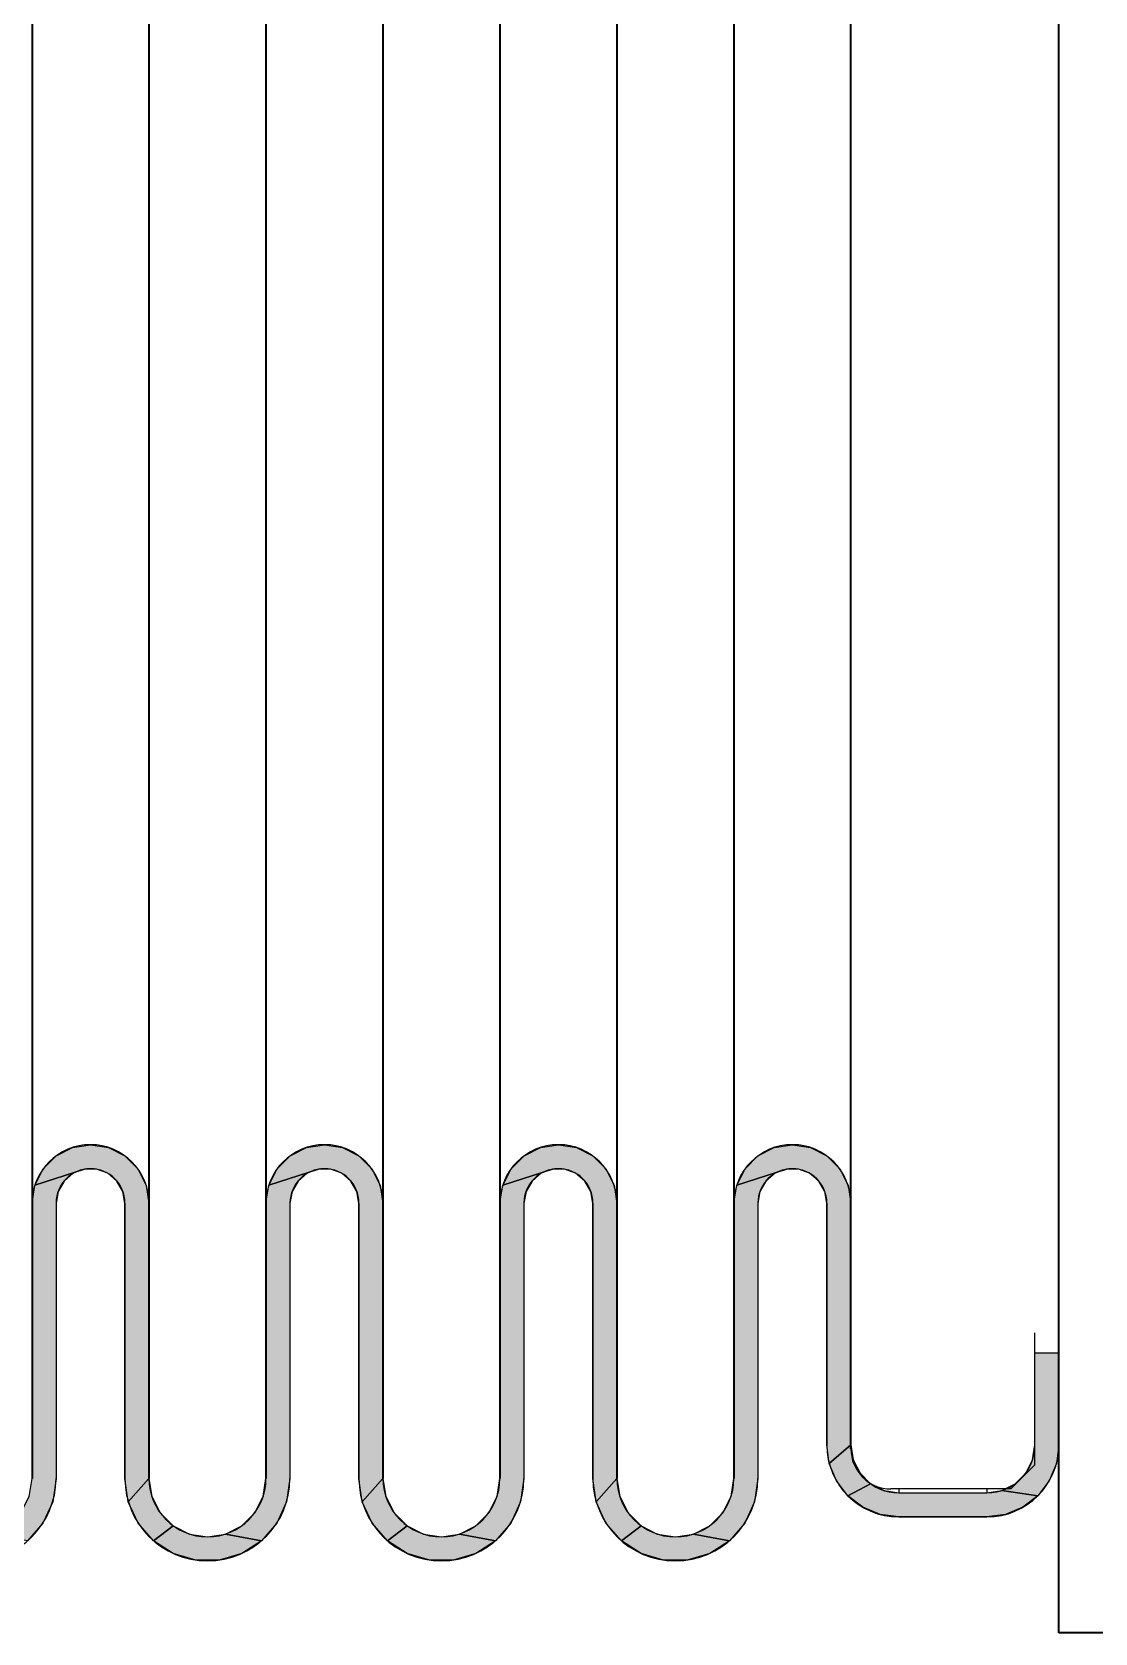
# Model space of a CAD drawing. Header units: millimetres. Extents: x -3183 to 3067, y 1033 to 2218.
# Drawn here: x -1680.79 to -1667.51, y 1776.08 to 1796.08 of the extents above; entities that cross this region are included whole.
import ezdxf

# ---------------------------------------------------------------- set-up
doc = ezdxf.new("R2010")
doc.units = ezdxf.units.MM
doc.layers.add('Kontury', color=7, linetype='Continuous', lineweight=35)

# ---------------------------------------------------------------- blocks, each defined once
blk = doc.blocks.new('*U99')
at = {"color": 2, "linetype": 'Continuous', "extrusion": (0, 0, -1)}
for points in [[(-131.972, 180.432), (-134.014, 180.109), (-131.649, 180.109)], [(-132.38, 180.64), (-133.69, 180.432), (-131.972, 180.432)], [(-133.69, 180.432), (-134.014, 180.109), (-131.972, 180.432)], [(-132.831, 180.711), (-133.283, 180.64), (-132.38, 180.64)], [(-133.283, 180.64), (-133.69, 180.432), (-132.38, 180.64)], [(-131.649, 180.109), (-132.682, 180.098), (-131.441, 179.701)], [(-134.014, 180.109), (-132.682, 180.098), (-131.649, 180.109)], [(-134.014, 180.109), (-132.981, 180.098), (-132.682, 180.098)], [(-134.014, 180.109), (-134.221, 179.701), (-132.981, 180.098)], [(-132.981, 180.098), (-134.221, 179.701), (-133.262, 179.996)], [(-133.262, 179.996), (-134.221, 179.701), (-133.491, 179.804)], [(-133.491, 179.804), (-134.221, 179.701), (-133.641, 179.544)], [(-134.221, 179.701), (-134.293, 179.25), (-133.641, 179.544)], [(-133.641, 179.544), (-134.293, 179.25), (-133.693, 179.25)], [(-133.693, 179.25), (-134.293, 172.373), (-133.693, 172.373)], [(-134.293, 179.25), (-134.293, 172.373), (-133.693, 179.25)], [(-134.293, 172.373), (-133.776, 171.792), (-133.693, 172.373)]]:
    blk.add_solid(points, dxfattribs=at)
blk = doc.blocks.new('*U100')
at = {"color": 2, "linetype": 'Continuous', "extrusion": (0, 0, -1)}
for points in [[(-137.818, 180.432), (-139.86, 180.109), (-137.495, 180.109)], [(-138.226, 180.64), (-139.537, 180.432), (-137.818, 180.432)], [(-139.537, 180.432), (-139.86, 180.109), (-137.818, 180.432)], [(-138.677, 180.711), (-139.129, 180.64), (-138.226, 180.64)], [(-139.129, 180.64), (-139.537, 180.432), (-138.226, 180.64)], [(-137.495, 180.109), (-138.528, 180.098), (-137.287, 179.701)], [(-139.86, 180.109), (-138.528, 180.098), (-137.495, 180.109)], [(-139.86, 180.109), (-138.827, 180.098), (-138.528, 180.098)], [(-139.86, 180.109), (-140.067, 179.701), (-138.827, 180.098)], [(-138.827, 180.098), (-140.067, 179.701), (-139.108, 179.996)], [(-139.108, 179.996), (-140.067, 179.701), (-139.337, 179.804)], [(-139.337, 179.804), (-140.067, 179.701), (-139.487, 179.544)], [(-140.067, 179.701), (-140.139, 179.25), (-139.487, 179.544)], [(-139.487, 179.544), (-140.139, 179.25), (-139.539, 179.25)], [(-139.539, 179.25), (-140.139, 172.373), (-139.539, 172.373)], [(-140.139, 179.25), (-140.139, 172.373), (-139.539, 179.25)], [(-140.139, 172.373), (-139.623, 171.792), (-139.539, 172.373)]]:
    blk.add_solid(points, dxfattribs=at)
blk = doc.blocks.new('*U101')
at = {"color": 2, "linetype": 'Continuous', "extrusion": (0, 0, -1)}
for points in [[(-143.665, 180.432), (-145.706, 180.109), (-143.341, 180.109)], [(-144.072, 180.64), (-145.383, 180.432), (-143.665, 180.432)], [(-145.383, 180.432), (-145.706, 180.109), (-143.665, 180.432)], [(-144.524, 180.711), (-144.975, 180.64), (-144.072, 180.64)], [(-144.975, 180.64), (-145.383, 180.432), (-144.072, 180.64)], [(-143.341, 180.109), (-144.374, 180.098), (-143.134, 179.701)], [(-145.706, 180.109), (-144.374, 180.098), (-143.341, 180.109)], [(-145.706, 180.109), (-144.673, 180.098), (-144.374, 180.098)], [(-145.706, 180.109), (-145.914, 179.701), (-144.673, 180.098)], [(-144.673, 180.098), (-145.914, 179.701), (-144.954, 179.996)], [(-144.954, 179.996), (-145.914, 179.701), (-145.184, 179.804)], [(-145.184, 179.804), (-145.914, 179.701), (-145.333, 179.544)], [(-145.914, 179.701), (-145.985, 179.25), (-145.333, 179.544)], [(-145.333, 179.544), (-145.985, 179.25), (-145.385, 179.25)], [(-145.385, 179.25), (-145.985, 172.373), (-145.385, 172.373)], [(-145.985, 179.25), (-145.985, 172.373), (-145.385, 179.25)], [(-145.985, 172.373), (-145.469, 171.792), (-145.385, 172.373)]]:
    blk.add_solid(points, dxfattribs=at)
blk = doc.blocks.new('*U102')
at = {"color": 2, "linetype": 'Continuous', "extrusion": (0, 0, -1)}
for points in [[(-149.511, 180.432), (-151.552, 180.109), (-149.187, 180.109)], [(-149.918, 180.64), (-151.229, 180.432), (-149.511, 180.432)], [(-151.229, 180.432), (-151.552, 180.109), (-149.511, 180.432)], [(-150.37, 180.711), (-150.821, 180.64), (-149.918, 180.64)], [(-150.821, 180.64), (-151.229, 180.432), (-149.918, 180.64)], [(-149.187, 180.109), (-150.22, 180.098), (-148.98, 179.701)], [(-151.552, 180.109), (-150.22, 180.098), (-149.187, 180.109)], [(-151.552, 180.109), (-150.519, 180.098), (-150.22, 180.098)], [(-151.552, 180.109), (-151.76, 179.701), (-150.519, 180.098)], [(-150.519, 180.098), (-151.76, 179.701), (-150.801, 179.996)], [(-150.801, 179.996), (-151.76, 179.701), (-151.03, 179.804)], [(-151.03, 179.804), (-151.76, 179.701), (-151.179, 179.544)], [(-151.76, 179.701), (-151.831, 179.25), (-151.179, 179.544)], [(-151.179, 179.544), (-151.831, 179.25), (-151.231, 179.25)], [(-151.231, 179.25), (-151.831, 173.211), (-151.231, 173.211)], [(-151.831, 179.25), (-151.831, 173.211), (-151.231, 179.25)], [(-151.831, 173.211), (-151.293, 172.745), (-151.231, 173.211)]]:
    blk.add_solid(points, dxfattribs=at)
blk = doc.blocks.new('*U106')
at = {"color": 2, "linetype": 'Continuous', "extrusion": (0, 0, -1)}
for points in [[(-132.682, 180.098), (-132.401, 179.996), (-131.441, 179.701)], [(-131.441, 179.701), (-132.022, 179.544), (-131.37, 179.25)], [(-132.401, 179.996), (-132.171, 179.804), (-131.441, 179.701)], [(-132.171, 179.804), (-132.022, 179.544), (-131.441, 179.701)], [(-132.022, 179.544), (-131.97, 179.25), (-131.37, 179.25)], [(-131.37, 179.25), (-131.97, 172.373), (-131.37, 172.373)], [(-131.97, 179.25), (-131.97, 172.373), (-131.37, 179.25)], [(-131.37, 172.373), (-131.886, 171.792), (-131.298, 171.921)], [(-131.97, 172.373), (-131.886, 171.792), (-131.37, 172.373)], [(-131.298, 171.921), (-131.886, 171.792), (-131.091, 171.514)], [(-131.886, 171.792), (-131.643, 171.258), (-131.091, 171.514)], [(-131.091, 171.514), (-131.643, 171.258), (-130.767, 171.19)], [(-131.643, 171.258), (-131.258, 170.815), (-130.767, 171.19)], [(-130.767, 171.19), (-131.258, 170.815), (-130.36, 170.983)]]:
    blk.add_solid(points, dxfattribs=at)
blk = doc.blocks.new('*U107')
at = {"color": 2, "linetype": 'Continuous', "extrusion": (0, 0, -1)}
for points in [[(-138.528, 180.098), (-138.247, 179.996), (-137.287, 179.701)], [(-137.287, 179.701), (-137.868, 179.544), (-137.216, 179.25)], [(-138.247, 179.996), (-138.018, 179.804), (-137.287, 179.701)], [(-138.018, 179.804), (-137.868, 179.544), (-137.287, 179.701)], [(-137.868, 179.544), (-137.816, 179.25), (-137.216, 179.25)], [(-137.216, 179.25), (-137.816, 172.373), (-137.216, 172.373)], [(-137.816, 179.25), (-137.816, 172.373), (-137.216, 179.25)], [(-137.216, 172.373), (-137.732, 171.792), (-137.144, 171.921)], [(-137.816, 172.373), (-137.732, 171.792), (-137.216, 172.373)], [(-137.144, 171.921), (-137.732, 171.792), (-136.937, 171.514)], [(-137.732, 171.792), (-137.489, 171.258), (-136.937, 171.514)], [(-136.937, 171.514), (-137.489, 171.258), (-136.613, 171.19)], [(-137.489, 171.258), (-137.104, 170.815), (-136.613, 171.19)], [(-136.613, 171.19), (-137.104, 170.815), (-136.206, 170.983)]]:
    blk.add_solid(points, dxfattribs=at)
blk = doc.blocks.new('*U108')
at = {"color": 2, "linetype": 'Continuous', "extrusion": (0, 0, -1)}
for points in [[(-144.374, 180.098), (-144.093, 179.996), (-143.134, 179.701)], [(-143.134, 179.701), (-143.714, 179.544), (-143.062, 179.25)], [(-144.093, 179.996), (-143.864, 179.804), (-143.134, 179.701)], [(-143.864, 179.804), (-143.714, 179.544), (-143.134, 179.701)], [(-143.714, 179.544), (-143.662, 179.25), (-143.062, 179.25)], [(-143.062, 179.25), (-143.662, 172.373), (-143.062, 172.373)], [(-143.662, 179.25), (-143.662, 172.373), (-143.062, 179.25)], [(-143.062, 172.373), (-143.579, 171.792), (-142.991, 171.921)], [(-143.662, 172.373), (-143.579, 171.792), (-143.062, 172.373)], [(-142.991, 171.921), (-143.579, 171.792), (-142.783, 171.514)], [(-143.579, 171.792), (-143.335, 171.258), (-142.783, 171.514)], [(-142.783, 171.514), (-143.335, 171.258), (-142.46, 171.19)], [(-143.335, 171.258), (-142.951, 170.815), (-142.46, 171.19)], [(-142.46, 171.19), (-142.951, 170.815), (-142.052, 170.983)]]:
    blk.add_solid(points, dxfattribs=at)
blk = doc.blocks.new('*U109')
at = {"color": 2, "linetype": 'Continuous', "extrusion": (0, 0, -1)}
for points in [[(-150.22, 180.098), (-149.939, 179.996), (-148.98, 179.701)], [(-148.98, 179.701), (-149.56, 179.544), (-148.908, 179.25)], [(-149.939, 179.996), (-149.71, 179.804), (-148.98, 179.701)], [(-149.71, 179.804), (-149.56, 179.544), (-148.98, 179.701)], [(-149.56, 179.544), (-149.508, 179.25), (-148.908, 179.25)], [(-148.908, 179.25), (-149.508, 172.373), (-148.908, 172.373)], [(-149.508, 179.25), (-149.508, 172.373), (-148.908, 179.25)], [(-148.908, 172.373), (-149.425, 171.792), (-148.837, 171.921)], [(-149.508, 172.373), (-149.425, 171.792), (-148.908, 172.373)], [(-148.837, 171.921), (-149.425, 171.792), (-148.629, 171.514)], [(-149.425, 171.792), (-149.181, 171.258), (-148.629, 171.514)], [(-148.629, 171.514), (-149.181, 171.258), (-148.306, 171.19)], [(-149.181, 171.258), (-148.797, 170.815), (-148.306, 171.19)], [(-148.306, 171.19), (-148.797, 170.815), (-147.898, 170.983)]]:
    blk.add_solid(points, dxfattribs=at)
blk = doc.blocks.new('*U111')
at = {"color": 2, "linetype": 'Continuous', "extrusion": (0, 0, -1)}
for points in [[(-157.031, 173.211), (-156.431, 175.511), (-157.031, 175.511)], [(-156.431, 175.511), (-157.031, 173.211), (-156.431, 173.211)], [(-156.431, 173.211), (-156.97, 172.745), (-156.373, 172.84)], [(-157.031, 173.211), (-156.97, 172.745), (-156.431, 173.211)], [(-156.373, 172.84), (-156.97, 172.745), (-156.202, 172.506)], [(-156.202, 172.506), (-156.79, 172.311), (-155.937, 172.24)], [(-156.97, 172.745), (-156.79, 172.311), (-156.202, 172.506)], [(-155.937, 172.24), (-156.504, 171.939), (-155.602, 172.07)], [(-156.79, 172.311), (-156.504, 171.939), (-155.937, 172.24)]]:
    blk.add_solid(points, dxfattribs=at)
blk = doc.blocks.new('*U113')
at = {"color": 2, "linetype": 'Continuous', "extrusion": (0, 0, -1)}
for points in [[(-151.831, 173.211), (-151.89, 172.84), (-151.293, 172.745)], [(-151.89, 172.84), (-152.061, 172.506), (-151.293, 172.745)], [(-151.293, 172.745), (-152.061, 172.506), (-151.472, 172.311)], [(-152.061, 172.506), (-152.326, 172.24), (-151.472, 172.311)], [(-151.472, 172.311), (-152.326, 172.24), (-151.759, 171.939)]]:
    blk.add_solid(points, dxfattribs=at)
blk = doc.blocks.new('*U115')
at = {"color": 2, "linetype": 'Continuous', "extrusion": (0, 0, -1)}
for points in [[(-152.326, 172.24), (-152.661, 172.07), (-151.759, 171.939)], [(-152.661, 172.07), (-153.031, 172.011), (-151.759, 171.939)], [(-155.231, 172.011), (-156.504, 171.939), (-151.759, 171.939)], [(-151.759, 171.939), (-153.031, 172.011), (-155.231, 172.011)], [(-155.602, 172.07), (-156.504, 171.939), (-155.231, 172.011)], [(-151.759, 171.939), (-156.131, 171.652), (-152.131, 171.652)], [(-156.504, 171.939), (-156.131, 171.652), (-151.759, 171.939)], [(-152.131, 171.652), (-155.697, 171.473), (-152.565, 171.473)], [(-156.131, 171.652), (-155.697, 171.473), (-152.131, 171.652)], [(-152.565, 171.473), (-155.231, 171.411), (-153.031, 171.411)], [(-155.697, 171.473), (-155.231, 171.411), (-152.565, 171.473)]]:
    blk.add_solid(points, dxfattribs=at)
blk = doc.blocks.new('*U119')
at = {"color": 2, "linetype": 'Continuous', "extrusion": (0, 0, -1)}
for points in [[(-134.293, 172.373), (-134.364, 171.921), (-133.776, 171.792)], [(-134.364, 171.921), (-134.572, 171.514), (-133.776, 171.792)], [(-133.776, 171.792), (-134.572, 171.514), (-134.02, 171.258)], [(-134.572, 171.514), (-134.895, 171.19), (-134.02, 171.258)], [(-134.02, 171.258), (-134.895, 171.19), (-134.404, 170.815)]]:
    blk.add_solid(points, dxfattribs=at)
blk = doc.blocks.new('*U120')
at = {"color": 2, "linetype": 'Continuous', "extrusion": (0, 0, -1)}
for points in [[(-140.139, 172.373), (-140.211, 171.921), (-139.623, 171.792)], [(-140.211, 171.921), (-140.418, 171.514), (-139.623, 171.792)], [(-139.623, 171.792), (-140.418, 171.514), (-139.866, 171.258)], [(-140.418, 171.514), (-140.741, 171.19), (-139.866, 171.258)], [(-139.866, 171.258), (-140.741, 171.19), (-140.251, 170.815)]]:
    blk.add_solid(points, dxfattribs=at)
blk = doc.blocks.new('*U121')
at = {"color": 2, "linetype": 'Continuous', "extrusion": (0, 0, -1)}
for points in [[(-145.985, 172.373), (-146.057, 171.921), (-145.469, 171.792)], [(-146.057, 171.921), (-146.264, 171.514), (-145.469, 171.792)], [(-145.469, 171.792), (-146.264, 171.514), (-145.712, 171.258)], [(-146.264, 171.514), (-146.588, 171.19), (-145.712, 171.258)], [(-145.712, 171.258), (-146.588, 171.19), (-146.097, 170.815)]]:
    blk.add_solid(points, dxfattribs=at)
blk = doc.blocks.new('*U125')
at = {"color": 2, "linetype": 'Continuous', "extrusion": (0, 0, -1)}
for points in [[(-134.895, 171.19), (-135.303, 170.983), (-134.404, 170.815)], [(-135.303, 170.983), (-135.754, 170.911), (-134.404, 170.815)], [(-135.754, 170.911), (-137.104, 170.815), (-134.404, 170.815)], [(-134.404, 170.815), (-136.611, 170.498), (-134.898, 170.498)], [(-137.104, 170.815), (-136.611, 170.498), (-134.404, 170.815)], [(-136.206, 170.983), (-137.104, 170.815), (-135.754, 170.911)], [(-134.898, 170.498), (-136.048, 170.332), (-135.461, 170.332)], [(-136.611, 170.498), (-136.048, 170.332), (-134.898, 170.498)]]:
    blk.add_solid(points, dxfattribs=at)
blk = doc.blocks.new('*U126')
at = {"color": 2, "linetype": 'Continuous', "extrusion": (0, 0, -1)}
for points in [[(-140.741, 171.19), (-141.149, 170.983), (-140.251, 170.815)], [(-141.149, 170.983), (-141.601, 170.911), (-140.251, 170.815)], [(-141.601, 170.911), (-142.951, 170.815), (-140.251, 170.815)], [(-140.251, 170.815), (-142.457, 170.498), (-140.744, 170.498)], [(-142.951, 170.815), (-142.457, 170.498), (-140.251, 170.815)], [(-142.052, 170.983), (-142.951, 170.815), (-141.601, 170.911)], [(-140.744, 170.498), (-141.894, 170.332), (-141.307, 170.332)], [(-142.457, 170.498), (-141.894, 170.332), (-140.744, 170.498)]]:
    blk.add_solid(points, dxfattribs=at)
blk = doc.blocks.new('*U127')
at = {"color": 2, "linetype": 'Continuous', "extrusion": (0, 0, -1)}
for points in [[(-146.588, 171.19), (-146.995, 170.983), (-146.097, 170.815)], [(-146.995, 170.983), (-147.447, 170.911), (-146.097, 170.815)], [(-147.447, 170.911), (-148.797, 170.815), (-146.097, 170.815)], [(-146.097, 170.815), (-148.303, 170.498), (-146.59, 170.498)], [(-148.797, 170.815), (-148.303, 170.498), (-146.097, 170.815)], [(-147.898, 170.983), (-148.797, 170.815), (-147.447, 170.911)], [(-146.59, 170.498), (-147.74, 170.332), (-147.153, 170.332)], [(-148.303, 170.498), (-147.74, 170.332), (-146.59, 170.498)]]:
    blk.add_solid(points, dxfattribs=at)

msp = doc.modelspace()

# ---------------------------------------------------------------- linework, layer by layer
at = {"color": 2, "linetype": 'Continuous'}
for p, q in [((-1680.78883, 1781.44748), (-1680.75306, 1781.6733)), ((-1677.86575, 1781.44748), (-1677.82999, 1781.6733)), ((-1674.94268, 1781.44748), (-1674.90691, 1781.6733)), ((-1672.0196, 1781.44748), (-1671.98383, 1781.6733)), ((-1670.55806, 1778.42825), (-1670.52869, 1778.24284)), ((-1679.32729, 1778.00902), (-1679.29152, 1777.7832)), ((-1676.40421, 1778.00902), (-1676.36845, 1777.7832)), ((-1673.48114, 1778.00902), (-1673.44537, 1777.7832)), ((-1668.85806, 1777.82825), (-1668.67265, 1777.85762)), ((-1678.59652, 1777.27825), (-1678.3707, 1777.31402)), ((-1675.67344, 1777.27825), (-1675.44762, 1777.31402)), ((-1672.75037, 1777.27825), (-1672.52455, 1777.31402))]:
    msp.add_line(p, q, dxfattribs=at)
at = {"color": 7, "linetype": 'Continuous'}
for p, q in [((-1680.48883, 1781.44748), (-1680.48883, 1778.00902)), ((-1679.62729, 1781.44748), (-1679.62729, 1778.00902)), ((-1677.56575, 1781.44748), (-1677.56575, 1778.00902)), ((-1676.70421, 1781.44748), (-1676.70421, 1778.00902)), ((-1674.64268, 1781.44748), (-1674.64268, 1778.00902)), ((-1673.78114, 1781.44748), (-1673.78114, 1778.00902)), ((-1671.7196, 1781.44748), (-1671.7196, 1778.00902)), ((-1670.85806, 1781.44748), (-1670.85806, 1778.42825)), ((-1668.25806, 1778.17825), (-1668.25806, 1779.82825)), ((-1667.95806, 1779.82825), (-1667.95806, 1778.42825)), ((-1668.25806, 1779.57825), (-1667.95806, 1779.57825)), ((-1668.25806, 1778.17825), (-1668.55806, 1777.87825)), ((-1668.55806, 1777.87825), (-1670.05806, 1777.87825)), ((-1669.95806, 1777.87825), (-1669.95806, 1777.82825)), ((-1669.95806, 1777.82825), (-1668.85806, 1777.82825)), ((-1668.85806, 1777.87825), (-1668.85806, 1777.82825)), ((-1669.95806, 1777.52825), (-1668.85806, 1777.52825))]:
    msp.add_line(p, q, dxfattribs=at)
at = {"color": 2, "linetype": 'Continuous'}
for points in [[(-1680.05806, 1782.17825), (-1679.83224, 1782.14249), (-1679.62852, 1782.03869), (-1679.46685, 1781.87702), (-1679.36306, 1781.6733), (-1679.32729, 1781.44748), (-1679.32729, 1778.00902), (-1679.58554, 1777.71862), (-1679.62729, 1778.00902), (-1679.62729, 1781.44748), (-1679.65327, 1781.59481), (-1679.72807, 1781.72438), (-1679.84268, 1781.82054), (-1679.98326, 1781.87171), (-1680.13286, 1781.87171), (-1680.75306, 1781.6733), (-1680.64926, 1781.87702), (-1680.4876, 1782.03869), (-1680.28388, 1782.14249), (-1680.05806, 1782.17825)], [(-1679.62729, 1781.44748), (-1679.65327, 1781.59481), (-1679.72807, 1781.72438), (-1679.84268, 1781.82054), (-1679.98326, 1781.87171), (-1680.13286, 1781.87171), (-1680.75306, 1781.6733), (-1680.64926, 1781.87702), (-1680.4876, 1782.03869), (-1680.28388, 1782.14249), (-1680.05806, 1782.17825)], [(-1680.05806, 1782.17825), (-1679.83224, 1782.14249), (-1679.62852, 1782.03869), (-1679.46685, 1781.87702), (-1679.36306, 1781.6733), (-1679.32729, 1781.44748)], [(-1677.13498, 1782.17825), (-1676.90916, 1782.14249), (-1676.70545, 1782.03869), (-1676.54378, 1781.87702), (-1676.43998, 1781.6733), (-1676.40421, 1781.44748), (-1676.40421, 1778.00902), (-1676.66246, 1777.71862), (-1676.70421, 1778.00902), (-1676.70421, 1781.44748), (-1676.73019, 1781.59481), (-1676.80499, 1781.72438), (-1676.9196, 1781.82054), (-1677.06018, 1781.87171), (-1677.20979, 1781.87171), (-1677.82999, 1781.6733), (-1677.72619, 1781.87702), (-1677.56452, 1782.03869), (-1677.3608, 1782.14249), (-1677.13498, 1782.17825)], [(-1676.70421, 1781.44748), (-1676.73019, 1781.59481), (-1676.80499, 1781.72438), (-1676.9196, 1781.82054), (-1677.06018, 1781.87171), (-1677.20979, 1781.87171), (-1677.82999, 1781.6733), (-1677.72619, 1781.87702), (-1677.56452, 1782.03869), (-1677.3608, 1782.14249), (-1677.13498, 1782.17825)], [(-1677.13498, 1782.17825), (-1676.90916, 1782.14249), (-1676.70545, 1782.03869), (-1676.54378, 1781.87702), (-1676.43998, 1781.6733), (-1676.40421, 1781.44748)], [(-1674.21191, 1782.17825), (-1673.98609, 1782.14249), (-1673.78237, 1782.03869), (-1673.6207, 1781.87702), (-1673.5169, 1781.6733), (-1673.48114, 1781.44748), (-1673.48114, 1778.00902), (-1673.73938, 1777.71862), (-1673.78114, 1778.00902), (-1673.78114, 1781.44748), (-1673.80712, 1781.59481), (-1673.88192, 1781.72438), (-1673.99652, 1781.82054), (-1674.1371, 1781.87171), (-1674.28671, 1781.87171), (-1674.90691, 1781.6733), (-1674.80311, 1781.87702), (-1674.64144, 1782.03869), (-1674.43773, 1782.14249), (-1674.21191, 1782.17825)], [(-1673.78114, 1781.44748), (-1673.80712, 1781.59481), (-1673.88192, 1781.72438), (-1673.99652, 1781.82054), (-1674.1371, 1781.87171), (-1674.28671, 1781.87171), (-1674.90691, 1781.6733), (-1674.80311, 1781.87702), (-1674.64144, 1782.03869), (-1674.43773, 1782.14249), (-1674.21191, 1782.17825)], [(-1674.21191, 1782.17825), (-1673.98609, 1782.14249), (-1673.78237, 1782.03869), (-1673.6207, 1781.87702), (-1673.5169, 1781.6733), (-1673.48114, 1781.44748)], [(-1671.28883, 1782.17825), (-1671.06301, 1782.14249), (-1670.85929, 1782.03869), (-1670.69762, 1781.87702), (-1670.59383, 1781.6733), (-1670.55806, 1781.44748), (-1670.55806, 1778.42825), (-1670.82739, 1778.19531), (-1670.85806, 1778.42825), (-1670.85806, 1781.44748), (-1670.88404, 1781.59481), (-1670.95884, 1781.72438), (-1671.07344, 1781.82054), (-1671.21403, 1781.87171), (-1671.36363, 1781.87171), (-1671.98383, 1781.6733), (-1671.88003, 1781.87702), (-1671.71836, 1782.03869), (-1671.51465, 1782.14249), (-1671.28883, 1782.17825)], [(-1670.85806, 1781.44748), (-1670.88404, 1781.59481), (-1670.95884, 1781.72438), (-1671.07344, 1781.82054), (-1671.21403, 1781.87171), (-1671.36363, 1781.87171), (-1671.98383, 1781.6733), (-1671.88003, 1781.87702), (-1671.71836, 1782.03869), (-1671.51465, 1782.14249), (-1671.28883, 1782.17825)], [(-1671.28883, 1782.17825), (-1671.06301, 1782.14249), (-1670.85929, 1782.03869), (-1670.69762, 1781.87702), (-1670.59383, 1781.6733), (-1670.55806, 1781.44748)], [(-1680.38805, 1781.72438), (-1680.46285, 1781.59481), (-1680.48883, 1781.44748), (-1680.48883, 1778.00902), (-1680.53058, 1777.71862), (-1680.65246, 1777.45174), (-1680.84459, 1777.23002), (-1681.29378, 1777.31402), (-1681.09006, 1777.41782), (-1680.92839, 1777.57949), (-1680.8246, 1777.7832), (-1680.78883, 1778.00902), (-1680.78883, 1781.44748), (-1680.75306, 1781.6733), (-1680.13286, 1781.87171), (-1680.27344, 1781.82054), (-1680.38805, 1781.72438)], [(-1680.13286, 1781.87171), (-1680.27344, 1781.82054), (-1680.38805, 1781.72438)], [(-1677.46497, 1781.72438), (-1677.53977, 1781.59481), (-1677.56575, 1781.44748), (-1677.56575, 1778.00902), (-1677.60751, 1777.71862), (-1677.72938, 1777.45174), (-1677.92151, 1777.23002), (-1678.3707, 1777.31402), (-1678.16699, 1777.41782), (-1678.00532, 1777.57949), (-1677.90152, 1777.7832), (-1677.86575, 1778.00902), (-1677.86575, 1781.44748), (-1677.82999, 1781.6733), (-1677.20979, 1781.87171), (-1677.35037, 1781.82054), (-1677.46497, 1781.72438)], [(-1677.20979, 1781.87171), (-1677.35037, 1781.82054), (-1677.46497, 1781.72438)], [(-1674.54189, 1781.72438), (-1674.6167, 1781.59481), (-1674.64268, 1781.44748), (-1674.64268, 1778.00902), (-1674.68443, 1777.71862), (-1674.80631, 1777.45174), (-1674.99843, 1777.23002), (-1675.44762, 1777.31402), (-1675.24391, 1777.41782), (-1675.08224, 1777.57949), (-1674.97844, 1777.7832), (-1674.94268, 1778.00902), (-1674.94268, 1781.44748), (-1674.90691, 1781.6733), (-1674.28671, 1781.87171), (-1674.42729, 1781.82054), (-1674.54189, 1781.72438)], [(-1674.28671, 1781.87171), (-1674.42729, 1781.82054), (-1674.54189, 1781.72438)], [(-1671.61882, 1781.72438), (-1671.69362, 1781.59481), (-1671.7196, 1781.44748), (-1671.7196, 1778.00902), (-1671.76135, 1777.71862), (-1671.88323, 1777.45174), (-1672.07536, 1777.23002), (-1672.52455, 1777.31402), (-1672.32083, 1777.41782), (-1672.15916, 1777.57949), (-1672.05536, 1777.7832), (-1672.0196, 1778.00902), (-1672.0196, 1781.44748), (-1671.98383, 1781.6733), (-1671.36363, 1781.87171), (-1671.50421, 1781.82054), (-1671.61882, 1781.72438)], [(-1671.36363, 1781.87171), (-1671.50421, 1781.82054), (-1671.61882, 1781.72438)], [(-1680.38805, 1781.72438), (-1680.46285, 1781.59481), (-1680.48883, 1781.44748)], [(-1677.46497, 1781.72438), (-1677.53977, 1781.59481), (-1677.56575, 1781.44748)], [(-1674.54189, 1781.72438), (-1674.6167, 1781.59481), (-1674.64268, 1781.44748)], [(-1671.61882, 1781.72438), (-1671.69362, 1781.59481), (-1671.7196, 1781.44748)], [(-1668.25806, 1778.42825), (-1668.25806, 1779.57825), (-1667.95806, 1779.57825), (-1667.95806, 1778.42825), (-1667.98873, 1778.19531), (-1668.07864, 1777.97825), (-1668.22166, 1777.79186), (-1668.67265, 1777.85762), (-1668.50539, 1777.94284), (-1668.37265, 1778.07558), (-1668.28743, 1778.24284), (-1668.25806, 1778.42825)], [(-1670.55806, 1778.42825), (-1670.82739, 1778.19531), (-1670.85806, 1778.42825)], [(-1670.52869, 1778.24284), (-1670.44347, 1778.07558), (-1670.31073, 1777.94284), (-1670.59446, 1777.79186), (-1670.73748, 1777.97825), (-1670.82739, 1778.19531), (-1670.55806, 1778.42825), (-1670.52869, 1778.24284)], [(-1667.95806, 1778.42825), (-1667.98873, 1778.19531), (-1668.07864, 1777.97825), (-1668.22166, 1777.79186), (-1668.67265, 1777.85762), (-1668.50539, 1777.94284), (-1668.37265, 1778.07558), (-1668.28743, 1778.24284), (-1668.25806, 1778.42825)], [(-1670.52869, 1778.24284), (-1670.44347, 1778.07558), (-1670.31073, 1777.94284), (-1670.59446, 1777.79186), (-1670.73748, 1777.97825), (-1670.82739, 1778.19531)], [(-1680.48883, 1778.00902), (-1680.53058, 1777.71862), (-1680.65246, 1777.45174), (-1680.84459, 1777.23002), (-1681.29378, 1777.31402), (-1681.09006, 1777.41782), (-1680.92839, 1777.57949), (-1680.8246, 1777.7832), (-1680.78883, 1778.00902)], [(-1679.32729, 1778.00902), (-1679.58554, 1777.71862), (-1679.62729, 1778.00902)], [(-1679.29152, 1777.7832), (-1679.18773, 1777.57949), (-1679.02606, 1777.41782), (-1679.27153, 1777.23002), (-1679.46366, 1777.45174), (-1679.58554, 1777.71862), (-1679.32729, 1778.00902), (-1679.29152, 1777.7832)], [(-1677.56575, 1778.00902), (-1677.60751, 1777.71862), (-1677.72938, 1777.45174), (-1677.92151, 1777.23002), (-1678.3707, 1777.31402), (-1678.16699, 1777.41782), (-1678.00532, 1777.57949), (-1677.90152, 1777.7832), (-1677.86575, 1778.00902)], [(-1676.40421, 1778.00902), (-1676.66246, 1777.71862), (-1676.70421, 1778.00902)], [(-1676.36845, 1777.7832), (-1676.26465, 1777.57949), (-1676.10298, 1777.41782), (-1676.34845, 1777.23002), (-1676.54058, 1777.45174), (-1676.66246, 1777.71862), (-1676.40421, 1778.00902), (-1676.36845, 1777.7832)], [(-1674.64268, 1778.00902), (-1674.68443, 1777.71862), (-1674.80631, 1777.45174), (-1674.99843, 1777.23002), (-1675.44762, 1777.31402), (-1675.24391, 1777.41782), (-1675.08224, 1777.57949), (-1674.97844, 1777.7832), (-1674.94268, 1778.00902)], [(-1673.48114, 1778.00902), (-1673.73938, 1777.71862), (-1673.78114, 1778.00902)], [(-1673.44537, 1777.7832), (-1673.34157, 1777.57949), (-1673.1799, 1777.41782), (-1673.42538, 1777.23002), (-1673.61751, 1777.45174), (-1673.73938, 1777.71862), (-1673.48114, 1778.00902), (-1673.44537, 1777.7832)], [(-1671.7196, 1778.00902), (-1671.76135, 1777.71862), (-1671.88323, 1777.45174), (-1672.07536, 1777.23002), (-1672.52455, 1777.31402), (-1672.32083, 1777.41782), (-1672.15916, 1777.57949), (-1672.05536, 1777.7832), (-1672.0196, 1778.00902)], [(-1668.85806, 1777.82825), (-1668.67265, 1777.85762), (-1668.22166, 1777.79186), (-1668.40806, 1777.64883), (-1668.62512, 1777.55892), (-1668.85806, 1777.52825), (-1669.95806, 1777.52825), (-1670.191, 1777.55892), (-1670.40806, 1777.64883), (-1670.59446, 1777.79186), (-1670.31073, 1777.94284), (-1670.14347, 1777.85762), (-1669.95806, 1777.82825), (-1668.85806, 1777.82825)], [(-1670.31073, 1777.94284), (-1670.14347, 1777.85762), (-1669.95806, 1777.82825)], [(-1679.29152, 1777.7832), (-1679.18773, 1777.57949), (-1679.02606, 1777.41782), (-1679.27153, 1777.23002), (-1679.46366, 1777.45174), (-1679.58554, 1777.71862)], [(-1676.36845, 1777.7832), (-1676.26465, 1777.57949), (-1676.10298, 1777.41782), (-1676.34845, 1777.23002), (-1676.54058, 1777.45174), (-1676.66246, 1777.71862)], [(-1673.44537, 1777.7832), (-1673.34157, 1777.57949), (-1673.1799, 1777.41782), (-1673.42538, 1777.23002), (-1673.61751, 1777.45174), (-1673.73938, 1777.71862)], [(-1669.95806, 1777.52825), (-1670.191, 1777.55892), (-1670.40806, 1777.64883), (-1670.59446, 1777.79186)], [(-1668.22166, 1777.79186), (-1668.40806, 1777.64883), (-1668.62512, 1777.55892), (-1668.85806, 1777.52825)], [(-1678.59652, 1777.27825), (-1678.3707, 1777.31402), (-1677.92151, 1777.23002), (-1678.16832, 1777.0714), (-1678.44983, 1776.98874), (-1678.74321, 1776.98874), (-1679.02472, 1777.0714), (-1679.27153, 1777.23002), (-1679.02606, 1777.41782), (-1678.82234, 1777.31402), (-1678.59652, 1777.27825)], [(-1679.02606, 1777.41782), (-1678.82234, 1777.31402), (-1678.59652, 1777.27825)], [(-1675.67344, 1777.27825), (-1675.44762, 1777.31402), (-1674.99843, 1777.23002), (-1675.24525, 1777.0714), (-1675.52675, 1776.98874), (-1675.82014, 1776.98874), (-1676.10164, 1777.0714), (-1676.34845, 1777.23002), (-1676.10298, 1777.41782), (-1675.89926, 1777.31402), (-1675.67344, 1777.27825)], [(-1676.10298, 1777.41782), (-1675.89926, 1777.31402), (-1675.67344, 1777.27825)], [(-1672.75037, 1777.27825), (-1672.52455, 1777.31402), (-1672.07536, 1777.23002), (-1672.32217, 1777.0714), (-1672.60367, 1776.98874), (-1672.89706, 1776.98874), (-1673.17856, 1777.0714), (-1673.42538, 1777.23002), (-1673.1799, 1777.41782), (-1672.97619, 1777.31402), (-1672.75037, 1777.27825)], [(-1673.1799, 1777.41782), (-1672.97619, 1777.31402), (-1672.75037, 1777.27825)], [(-1677.92151, 1777.23002), (-1678.16832, 1777.0714), (-1678.44983, 1776.98874), (-1678.74321, 1776.98874), (-1679.02472, 1777.0714), (-1679.27153, 1777.23002)], [(-1674.99843, 1777.23002), (-1675.24525, 1777.0714), (-1675.52675, 1776.98874), (-1675.82014, 1776.98874), (-1676.10164, 1777.0714), (-1676.34845, 1777.23002)], [(-1672.07536, 1777.23002), (-1672.32217, 1777.0714), (-1672.60367, 1776.98874), (-1672.89706, 1776.98874), (-1673.17856, 1777.0714), (-1673.42538, 1777.23002)]]:
    msp.add_lwpolyline(points, dxfattribs=at)
at = {"color": 7, "linetype": 'Continuous'}
for centre, radius, start, end in [((-1680.05806, 1781.44748), 0.73077, 0, 180), ((-1677.13498, 1781.44748), 0.73077, 0, 180), ((-1674.21191, 1781.44748), 0.73077, 0, 180), ((-1671.28883, 1781.44748), 0.73077, 0, 180), ((-1680.05806, 1781.44748), 0.43077, 0, 180), ((-1677.13498, 1781.44748), 0.43077, 0, 180), ((-1674.21191, 1781.44748), 0.43077, 0, 180), ((-1671.28883, 1781.44748), 0.43077, 0, 180), ((-1669.95806, 1778.42825), 0.9, 180, 270), ((-1669.95806, 1778.42825), 0.6, 180, 270), ((-1668.85806, 1778.42825), 0.6, 270, 0), ((-1668.85806, 1778.42825), 0.9, 270, 0), ((-1670.05806, 1778.37825), 0.5, 180, 270), ((-1681.5196, 1778.00902), 1.03077, 180, 0), ((-1678.59652, 1778.00902), 1.03077, 180, 0), ((-1678.59652, 1778.00902), 0.73077, 180, 0), ((-1675.67344, 1778.00902), 1.03077, 180, 0), ((-1675.67344, 1778.00902), 0.73077, 180, 0), ((-1672.75037, 1778.00902), 1.03077, 180, 0), ((-1672.75037, 1778.00902), 0.73077, 180, 0)]:
    msp.add_arc(centre, radius, start, end, dxfattribs=at)
at = {"layer": 'Kontury', "color": 7, "linetype": 'Continuous'}
for p, q in [((-1680.78883, 1814.14748), (-1680.78883, 1778.00902)), ((-1679.32729, 1814.14748), (-1679.32729, 1778.00902)), ((-1677.86575, 1814.14748), (-1677.86575, 1778.00902)), ((-1676.40421, 1814.14748), (-1676.40421, 1778.00902)), ((-1674.94268, 1814.14748), (-1674.94268, 1778.00902)), ((-1673.48114, 1814.14748), (-1673.48114, 1778.00902)), ((-1672.0196, 1814.14748), (-1672.0196, 1778.00902)), ((-1670.55806, 1778.37825), (-1670.55806, 1813.77825))]:
    msp.add_line(p, q, dxfattribs=at)
at = {"layer": 'Kontury'}
for p, q in [((-1667.95806, 1779.82825), (-1667.95806, 1812.57825)), ((-1667.95806, 1776.07825), (-1667.95806, 1779.82825)), ((-1665.70806, 1776.07825), (-1667.95806, 1776.07825))]:
    msp.add_line(p, q, dxfattribs=at)

# ---------------------------------------------------------------- block references
at = {"color": 2, "linetype": 'Continuous', "xscale": 0.5, "yscale": 0.5, "zscale": 0.5}
for name in ['*U99', '*U100', '*U101', '*U102', '*U106', '*U107', '*U108', '*U109', '*U111', '*U113', '*U119', '*U120', '*U121', '*U115', '*U125', '*U126', '*U127']:
    msp.add_blockref(name, (-1746.47372, 1691.8226), dxfattribs=at)

doc.saveas('drawing.dxf')
